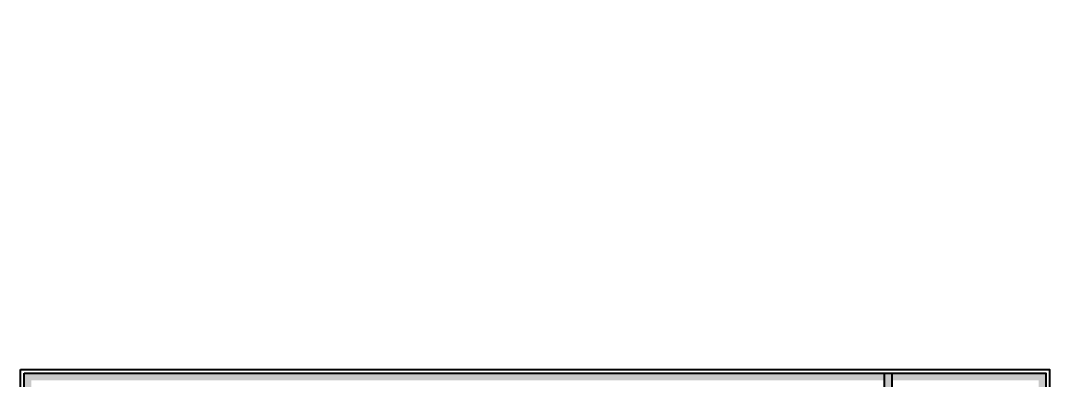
# Model space of a CAD drawing. Header units: millimetres. Extents: x 56222 to 3066687, y -650199 to -121287.
# Drawn here: x 150139 to 150361, y -184131 to -184053.4 of the extents above; entities that cross this region are included whole.
import ezdxf

# ---------------------------------------------------------------- set-up
doc = ezdxf.new("R2010")
doc.units = ezdxf.units.MM
doc.header["$MEASUREMENT"] = 0
doc.layers.add('NAME PLATE', color=7, linetype='Continuous', lineweight=25)
doc.layers.add('TILE', color=14, linetype='Continuous', lineweight=9)
doc.styles.add('Cn_BT_9 ( BOLD )', font='swisscb.ttf', dxfattribs={"height": 9})

msp = doc.modelspace()

# ---------------------------------------------------------------- hatches: boundary and pattern name
at = {"layer": 'NAME PLATE', "true_color": 0xd39e00}
h = msp.add_hatch(color=42, dxfattribs=at)
h.paths.add_polyline_path([(150139.821, -184129.632), (150139.821, -184284.758), (150360.209, -184284.758), (150360.209, -184129.632)])
h.paths.add_polyline_path([(150141.368, -184131.179), (150358.663, -184131.179), (150358.663, -184283.211), (150141.368, -184283.211)], flags=16)
msp.add_hatch(color=42, dxfattribs=at).paths.add_polyline_path([(150325.408, -184283.211), (150326.955, -184283.211), (150326.955, -184129.632), (150325.408, -184129.632)])

# ---------------------------------------------------------------- linework, layer by layer
at = {"layer": 'NAME PLATE', "color": 42, "true_color": 0xd39e00}
for points in [[(150139.048, -184128.859), (150360.983, -184128.859), (150360.983, -184285.532), (150139.048, -184285.532)], [(150139.821, -184129.632), (150360.209, -184129.632), (150360.209, -184284.758), (150139.821, -184284.758)], [(150325.408, -184283.211), (150325.408, -184129.632), (150326.955, -184129.632), (150326.955, -184283.211)]]:
    msp.add_lwpolyline(points, close=True, dxfattribs=at)

# ---------------------------------------------------------------- texts
at = {"layer": 'TILE', "color": 5, "linetype": 'Continuous', "lineweight": 25, "insert": (150327.386, -184053.421), "char_height": 9, "width": 62.00084, "attachment_point": 1, "style": 'Cn_BT_9 ( BOLD )'}
msp.add_mtext('\\A1;', dxfattribs=at)

doc.saveas('drawing.dxf')
